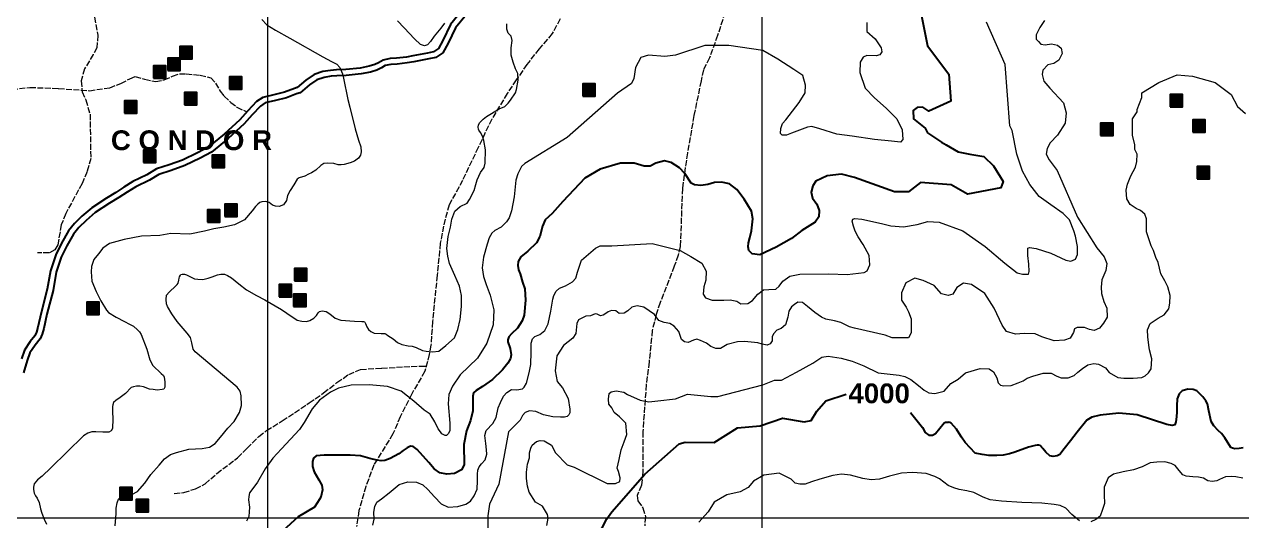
# Model space of a CAD drawing. Header units: metres. Extents: x 405809 to 420020, y 8257398 to 8272141.
# Drawn here: x 409508 to 411970, y 8267994 to 8268999 of the extents above; entities that cross this region are included whole.
import ezdxf

# ---------------------------------------------------------------- set-up
doc = ezdxf.new("R2010")
doc.units = ezdxf.units.M
doc.linetypes.add('ACAD_ISO02W100', pattern=[15, 12, -3])
doc.layers.add('AFIRMADO DOS A MAS VIAS', color=151, linetype='Continuous')
doc.layers.add('VIVIENDAS', color=1, linetype='Continuous')
for name, color, linetype, lineweight in [('CAMINOS1', 7, 'ACAD_ISO02W100', 5), ('COORDENADAS', 30, 'Continuous', 5), ('CURVAS MAESTRAS', 90, 'Continuous', 25), ('CURVAS SECUNDARIS', 46, 'Continuous', 9), ('texto', 7, 'Continuous', 13)]:
    doc.layers.add(name, color=color, linetype=linetype, lineweight=lineweight)
doc.styles.add('CARLOS', font='arialbd.ttf', dxfattribs={"height": 48})

msp = doc.modelspace()

# ---------------------------------------------------------------- hatches: boundary and pattern name
at = {"layer": 'VIVIENDAS'}
for points in [[(409822.5, 8268928.7), (409847.5, 8268928.7), (409847.5, 8268953.7), (409822.5, 8268953.7)], [(409798.3, 8268905), (409823.3, 8268905), (409823.3, 8268930), (409798.3, 8268930)], [(409768.8, 8268889.8), (409793.8, 8268889.8), (409793.8, 8268914.8), (409768.8, 8268914.8)], [(409922.6, 8268867.3), (409947.6, 8268867.3), (409947.6, 8268892.3), (409922.6, 8268892.3)], [(410637.5, 8268853.6), (410662.5, 8268853.6), (410662.5, 8268878.6), (410637.5, 8268878.6)], [(409832, 8268835.7), (409857, 8268835.7), (409857, 8268860.7), (409832, 8268860.7)], [(411825.5, 8268831.5), (411850.5, 8268831.5), (411850.5, 8268856.5), (411825.5, 8268856.5)], [(409710.4, 8268818.6), (409735.4, 8268818.6), (409735.4, 8268843.6), (409710.4, 8268843.6)], [(411871.9, 8268780.2), (411896.9, 8268780.2), (411896.9, 8268805.2), (411871.9, 8268805.2)], [(411685.2, 8268773.5), (411710.2, 8268773.5), (411710.2, 8268798.5), (411685.2, 8268798.5)], [(409748.7, 8268718.8), (409773.7, 8268718.8), (409773.7, 8268743.8), (409748.7, 8268743.8)], [(409887.7, 8268708.6), (409912.7, 8268708.6), (409912.7, 8268733.6), (409887.7, 8268733.6)], [(411880.2, 8268685.9), (411905.2, 8268685.9), (411905.2, 8268710.9), (411880.2, 8268710.9)], [(409913.5, 8268609.9), (409938.5, 8268609.9), (409938.5, 8268634.9), (409913.5, 8268634.9)], [(409878.6, 8268598.5), (409903.6, 8268598.5), (409903.6, 8268623.5), (409878.6, 8268623.5)], [(410054.5, 8268479.8), (410079.5, 8268479.8), (410079.5, 8268504.8), (410054.5, 8268504.8)], [(410023, 8268447.3), (410048, 8268447.3), (410048, 8268472.3), (410023, 8268472.3)], [(409634.4, 8268411.4), (409659.4, 8268411.4), (409659.4, 8268436.4), (409634.4, 8268436.4)], [(410052.6, 8268427.3), (410077.6, 8268427.3), (410077.6, 8268452.3), (410052.6, 8268452.3)], [(409700.8, 8268036), (409725.8, 8268036), (409725.8, 8268061), (409700.8, 8268061)], [(409734.1, 8268012.2), (409759.1, 8268012.2), (409759.1, 8268037.2), (409734.1, 8268037.2)]]:
    msp.add_hatch(color=256, dxfattribs=at).paths.add_polyline_path(points)

# ---------------------------------------------------------------- linework, layer by layer
at = {"layer": 'AFIRMADO DOS A MAS VIAS'}
for points in [[(410393.7, 8269027.4), (410369.6, 8268998.1), (410354.7, 8268966.2), (410345.6, 8268949.7), (410335.6, 8268943), (410323.4, 8268940.6), (410293.6, 8268934.8), (410280.6, 8268932.4), (410260.6, 8268930.1), (410247.9, 8268929.4), (410233.5, 8268926.5), (410224.5, 8268921.1), (410216.7, 8268917.2), (410205.2, 8268913.8), (410187.1, 8268910.2), (410158.1, 8268907.2), (410139.1, 8268906.5), (410126.9, 8268905.5), (410111.5, 8268902.9), (410094, 8268897.3), (410077.1, 8268885.8), (410059.5, 8268871), (410054, 8268869.1), (410034.2, 8268861.1), (410012.8, 8268856), (409990.5, 8268850.7), (409977.6, 8268842.3), (409960.1, 8268823.9), (409943.9, 8268805.6), (409912.1, 8268776.3), (409879.6, 8268750.1), (409858, 8268738.4), (409827.6, 8268724), (409801.1, 8268714.2), (409774.9, 8268706), (409755.5, 8268693.9), (409727.4, 8268680.7), (409709.2, 8268669.1), (409692.6, 8268658.4), (409673.8, 8268647), (409644, 8268627.3), (409624.4, 8268610.3), (409609.4, 8268595.3), (409597, 8268580.8), (409583, 8268556), (409571.2, 8268532.2), (409560.8, 8268500.1), (409554.1, 8268462.7), (409541.6, 8268415), (409535.3, 8268385.8), (409532.5, 8268375.8), (409529.2, 8268368.4), (409519.8, 8268356.7), (409508, 8268339.3), (409501.9, 8268321.9)], [(410402, 8269018.6), (410379.8, 8268991.6), (410365.4, 8268960.8), (410354.7, 8268941.3), (410340.2, 8268931.7), (410325.8, 8268928.8), (410295.8, 8268923), (410282.4, 8268920.5), (410261.7, 8268918.2), (410249.4, 8268917.4), (410237.9, 8268915.1), (410230.3, 8268910.5), (410221.1, 8268905.9), (410208, 8268902.1), (410188.9, 8268898.3), (410159, 8268895.2), (410139.8, 8268894.5), (410128.3, 8268893.6), (410114.3, 8268891.2), (410099.3, 8268886.4), (410084.4, 8268876.2), (410065.5, 8268860.3), (410058.1, 8268857.9), (410037.8, 8268849.7), (410015.6, 8268844.4), (409995.3, 8268839.5), (409985.3, 8268833), (409968.9, 8268815.7), (409952.5, 8268797.2), (409920, 8268767.3), (409886.2, 8268740), (409863.4, 8268727.7), (409832.2, 8268712.9), (409804.9, 8268702.8), (409780, 8268695), (409761.3, 8268683.4), (409733.2, 8268670.1), (409715.6, 8268659), (409698.9, 8268648.2), (409680.2, 8268636.9), (409651.2, 8268617.7), (409632.6, 8268601.5), (409618.2, 8268587.2), (409606.9, 8268573.9), (409593.6, 8268550.4), (409582.3, 8268527.7), (409572.5, 8268497.2), (409565.9, 8268460.1), (409553.3, 8268412.2), (409546.9, 8268382.9), (409543.9, 8268371.8), (409539.6, 8268362), (409529.4, 8268349.6), (409518.9, 8268333.8), (409513.4, 8268318.3), (409506.4, 8268293.6)]]:
    msp.add_lwpolyline(points, dxfattribs=at)
at = {"layer": 'CAMINOS1'}
for points in [[(409649.6, 8269013.2), (409656.4, 8268976.9), (409654.6, 8268951.3), (409647, 8268937.6), (409629.7, 8268908.5), (409622.6, 8268884.1), (409625, 8268862.1), (409632.1, 8268845.6), (409640.7, 8268817), (409642.2, 8268727.2), (409634.8, 8268700.7), (409624.5, 8268676.6), (409591.5, 8268615.8), (409582.6, 8268593.2), (409580.1, 8268578.5), (409575.2, 8268552.4), (409569.3, 8268542.1), (409558.2, 8268536), (409534.4, 8268536)], [(410591.7, 8269009.7), (410575.9, 8268979.9), (410549.4, 8268949.4), (410524.5, 8268917.6), (410503, 8268886.2), (410484.7, 8268858.9), (410453.2, 8268806.5), (410425.9, 8268749.4), (410394.4, 8268682.8), (410367, 8268633.2), (410355.6, 8268590.5), (410349.3, 8268555.8), (410342.9, 8268490.7), (410333.5, 8268397.2), (410330.3, 8268349.4), (410327, 8268330.5), (410317.8, 8268296.4), (410291.7, 8268251), (410268.4, 8268204.5), (410253.4, 8268169.6), (410214.8, 8268106.9), (410198.8, 8268063.6), (410184.6, 8268014.4), (410179.9, 8267982.5)], [(410925.5, 8269023), (410910.3, 8268976.3), (410894, 8268931.1), (410881.8, 8268906.8), (410876.7, 8268884.4), (410862.5, 8268814), (410849.1, 8268738.5), (410839.1, 8268666.7), (410834.6, 8268549.2), (410830.7, 8268531.3), (410822.4, 8268508.9), (410794.2, 8268435.5), (410785.8, 8268411.2), (410778.1, 8268379.2), (410771.7, 8268315.4), (410765.9, 8268269.4), (410759, 8268174.3), (410759, 8268092.4), (410756.3, 8268065.9), (410747.6, 8268045), (410749.1, 8268034.2), (410759.2, 8268019.8), (410764.3, 8268002.4), (410762.8, 8267983.7)], [(409467.9, 8268865.1), (409519.2, 8268871), (409577.1, 8268868.8), (409639.4, 8268864.4), (409680.5, 8268870.3), (409703, 8268878.9), (409720.9, 8268888.7), (409731.9, 8268892.8), (409751, 8268887.6), (409773.5, 8268882.9), (409790.9, 8268886.4), (409807.7, 8268893.9), (409821.6, 8268898.5), (409835.4, 8268898.5), (409863.2, 8268895.7), (409885.1, 8268890.5), (409894.8, 8268879.6), (409903.9, 8268863.7), (409911.9, 8268853.4), (409925.4, 8268840.8), (409937.9, 8268831.2), (409957.9, 8268821.5)], [(409811.1, 8268049.3), (409830.3, 8268051.2), (409854.2, 8268058.5), (409873.5, 8268068.6), (409897.3, 8268089.6), (409939.3, 8268121.6), (409958.3, 8268140.7), (409982.2, 8268164.5), (409997.8, 8268176.3), (410029.5, 8268196.1), (410084.1, 8268232.3), (410113.3, 8268252.7), (410140.2, 8268273.7), (410164.2, 8268290.2), (410188.1, 8268300.1), (410230.7, 8268303), (410310.8, 8268307.1), (410320.7, 8268307.1)]]:
    msp.add_lwpolyline(points, dxfattribs=at)
at = {"layer": 'COORDENADAS'}
for p, q in [((410000, 8271350), (410000, 8257550)), ((411000, 8271350), (411000, 8257550)), ((406200, 8268000), (419600, 8268000))]:
    msp.add_line(p, q, dxfattribs=at)
at = {"layer": 'CURVAS MAESTRAS'}
for points in [[(411315.9, 8269050.4), (411334.9, 8268955.2), (411377.8, 8268898), (411382.3, 8268843.5), (411337.8, 8268823), (411325.3, 8268831.3), (411313.9, 8268830.3), (411305.6, 8268824.6), (411306.3, 8268807.5), (411330.1, 8268788.4), (411334.9, 8268778.9), (411363.5, 8268759.9), (411373, 8268755.1), (411396.8, 8268740.8), (411420.6, 8268736.1), (411449.2, 8268731.3), (411468.3, 8268712.2), (411487.7, 8268680.4), (411483.3, 8268668), (411415.9, 8268655.1), (411382.5, 8268674.1), (411320.6, 8268678.9), (411296.8, 8268659.8), (411268.2, 8268659.8), (411186.9, 8268688.4), (411161.1, 8268695.2), (411132.1, 8268692), (411108.9, 8268681), (411103.1, 8268672.1), (411099.5, 8268658.9), (411102.1, 8268646.8), (411111, 8268634.7), (411115.8, 8268622.1), (411115.3, 8268609), (411107.9, 8268598.4), (411080.5, 8268581.6), (411060, 8268565.5), (411028.5, 8268547.9), (410995.8, 8268532.1), (410979.9, 8268534), (410973.3, 8268541), (410972.2, 8268548.3), (410973, 8268556.7), (410975.2, 8268566.7), (410978.8, 8268581), (410981.6, 8268605.3), (410978.7, 8268620.7), (410964, 8268645.1), (410949.1, 8268664.4), (410934.4, 8268675.7), (410918.2, 8268679.3), (410904, 8268678.6), (410890.2, 8268674.7), (410876.3, 8268672.7), (410863.4, 8268673.7), (410857.1, 8268677.1), (410843.7, 8268696.8), (410833.3, 8268708.2), (410816.2, 8268719), (410802.8, 8268722.1), (410785.2, 8268718), (410773.8, 8268711.8), (410761.7, 8268711.5), (410741.7, 8268717.7), (410713.9, 8268717.7), (410672.4, 8268705.3), (410642, 8268687.2), (410597.3, 8268640.4), (410575.9, 8268615.9), (410561.7, 8268603), (410555.9, 8268590.1), (410550.5, 8268569), (410544, 8268556.7), (410526.2, 8268539.9), (410512.3, 8268527.8), (410506.8, 8268518.5), (410506, 8268510.4), (410507.5, 8268502.1), (410510.7, 8268494), (410515.8, 8268476.7), (410520.4, 8268463.5), (410521.4, 8268440.6), (410519.1, 8268410), (410514.9, 8268398.6), (410505.2, 8268384), (410493.2, 8268372.3), (410487.7, 8268365.9), (410485.9, 8268360.4), (410485.8, 8268355.9), (410490.9, 8268342.3), (410492.6, 8268329.8), (410491.4, 8268322.4), (410485.8, 8268312.7), (410475, 8268299.4), (410455.1, 8268279.9), (410434.8, 8268265.8), (410421.6, 8268257.4), (410416.7, 8268253.1), (410415.1, 8268246.4), (410415.1, 8268216.7), (410410.6, 8268196.9), (410402.5, 8268176.1), (410397.1, 8268148.2), (410397.8, 8268107.3), (410392, 8268096.7), (410378.3, 8268089.8), (410362.7, 8268088.3), (410348.6, 8268091), (410336.9, 8268098.9), (410326.2, 8268111.9), (410302.4, 8268138.1), (410294.3, 8268144.1), (410288.9, 8268144.7), (410282.3, 8268141.7), (410274.2, 8268136.3), (410265.2, 8268129.4), (410247.7, 8268120.1), (410237.2, 8268115.6), (410229.7, 8268115.2), (410220.7, 8268116.8), (410206.7, 8268120.2), (410187.9, 8268125.1), (410167.1, 8268126.6), (410114.5, 8268126.9), (410098.2, 8268125.5), (410092.8, 8268120.6), (410090.4, 8268114.1), (410090.4, 8268103.6), (410093.8, 8268092.7), (410103.3, 8268076.6), (410109.4, 8268065.7), (410110.9, 8268056.2), (410107.5, 8268041.5), (410100.9, 8268031), (410094.7, 8268021.5), (410061.6, 8268001.7), (410030.6, 8267973.4)], [(410667.6, 8267961.5), (410686.1, 8267997.5), (410696.6, 8268012), (410763.3, 8268088.3), (410832.3, 8268149.5), (410844.9, 8268153), (410903.5, 8268152.5), (410950.5, 8268182.3), (410996.6, 8268185.9), (411041.6, 8268201.6), (411085.1, 8268194.1), (411099.3, 8268197.1), (411110.9, 8268215.8), (411129, 8268236.6), (411170.1, 8268250.1)], [(411973.5, 8268141.2), (411965.1, 8268140.3), (411956.6, 8268139.8), (411951.8, 8268140.6), (411948.5, 8268142.4), (411936.6, 8268161.5), (411929.7, 8268170.5), (411923, 8268176.9), (411914, 8268186.1), (411908.8, 8268194.5), (411903.9, 8268216.1), (411901.5, 8268230.5), (411898.1, 8268236.6), (411892, 8268245), (411885, 8268251.4), (411879.5, 8268256.9), (411872.3, 8268259.5), (411861.5, 8268260.3), (411850, 8268256.6), (411844.2, 8268250.5), (411839.8, 8268240.4), (411839.3, 8268226.5), (411839.3, 8268214.1), (411838.6, 8268204), (411837.3, 8268193.9), (411835, 8268188), (411829.8, 8268186.7), (411819.3, 8268188.7), (411759.4, 8268208.4), (411721.8, 8268211.7), (411684.2, 8268207.6), (411667.6, 8268203.9), (411657.3, 8268197.7), (411637.8, 8268173.3), (411624.5, 8268155.4), (411611.2, 8268139.2), (411602.9, 8268128.1), (411597.5, 8268125.2), (411588.8, 8268123.9), (411582.1, 8268125.6), (411574.6, 8268133), (411568.4, 8268140), (411566.4, 8268142), (411564.4, 8268144.6), (411562.7, 8268146.3), (411560.4, 8268147.2), (411556.6, 8268147.2), (411552.4, 8268146.3), (411538.9, 8268142.8), (411511.6, 8268132.6), (411500.5, 8268129.6), (411488.3, 8268126.6), (411474.9, 8268126), (411459.2, 8268126.2), (411445.5, 8268128.3), (411431, 8268130.9), (411410.9, 8268152.3), (411403.5, 8268163.4), (411399.3, 8268170.8), (411393.9, 8268179), (411388.3, 8268185.4), (411382.9, 8268191.4), (411380.2, 8268192.9), (411377, 8268193.6), (411377.1, 8268193.6)], [(411300.5, 8268213.1), (411324.6, 8268182.6), (411330.4, 8268172.3), (411337.9, 8268167.3), (411345.3, 8268167.2), (411351.1, 8268170.5), (411368.6, 8268191.8), (411371.6, 8268193.2), (411374.1, 8268193.7), (411377.1, 8268193.6), (411377.1, 8268193.6)]]:
    msp.add_lwpolyline(points, dxfattribs=at)
at = {"layer": 'CURVAS SECUNDARIS'}
for points in [[(409988.3, 8269008.7), (409998.2, 8268997.7), (410015.7, 8268987), (410044.8, 8268970.6), (410111.8, 8268932.8), (410129.3, 8268923.8), (410140.2, 8268918.1), (410146.2, 8268911.4), (410151.2, 8268898.8), (410153.6, 8268889.6), (410162.3, 8268846.3), (410166.4, 8268831.3), (410176.8, 8268787.4), (410183.9, 8268764), (410188.8, 8268750.6), (410189.5, 8268740.7), (410187.9, 8268733.7), (410183.6, 8268727.6), (410175.6, 8268721.9), (410166.7, 8268718.6), (410154.6, 8268714.8), (410148.6, 8268714.1), (410142.9, 8268714.6), (410133.6, 8268716.8), (410121.5, 8268717.6), (410113.8, 8268717.2), (410107.6, 8268712.7), (410097.2, 8268703.6), (410088.5, 8268697.8), (410082.6, 8268695.7), (410075.2, 8268691.6), (410063.6, 8268688.3), (410059.5, 8268685.4), (410052.8, 8268673.8), (410045.4, 8268662.7), (410040.3, 8268652.1), (410038, 8268642.3), (410031.9, 8268633.6), (410023.1, 8268630.3), (410016, 8268631), (410009.7, 8268632.8), (410002.8, 8268637.9), (409995.5, 8268640.4), (409988.5, 8268639.7), (409984.2, 8268637.9), (409980.3, 8268634.7), (409975.6, 8268629.8), (409968.7, 8268621.1), (409953.4, 8268603.1), (409933, 8268592.9), (409911.3, 8268588.2), (409891, 8268585), (409872, 8268579.9), (409842.5, 8268574.3), (409804.4, 8268575.2), (409782, 8268571.5), (409744.8, 8268569.7), (409709.4, 8268563.2), (409680.2, 8268555.1), (409666.9, 8268545.8), (409657.7, 8268534.1), (409648.5, 8268523), (409643.7, 8268508.3), (409643.1, 8268497.9), (409644.6, 8268479.2), (409653.3, 8268458.1), (409662.5, 8268438.8), (409673.9, 8268420.1), (409678, 8268415.5), (409693.6, 8268405.7), (409710.7, 8268397.1), (409720.6, 8268392.1), (409728.8, 8268387.6), (409736.8, 8268380.7), (409740.9, 8268376.6), (409743.9, 8268370.7), (409755.4, 8268341), (409761.9, 8268319.4), (409767.9, 8268308.5), (409784.3, 8268292.2), (409789.6, 8268287.9), (409790.8, 8268284.6), (409791.7, 8268274.8), (409791.7, 8268264.5), (409790, 8268260.3), (409786.6, 8268259.7), (409776.6, 8268258.5), (409768.2, 8268259.4), (409760.7, 8268260.5), (409748.7, 8268264.7), (409741.4, 8268266.6), (409735, 8268266.6), (409728.9, 8268265.2), (409723.7, 8268263.4), (409712.2, 8268251.3), (409701.9, 8268243.1), (409692.6, 8268237.5), (409688.2, 8268233.1), (409686.5, 8268228.7), (409686.2, 8268224.9), (409686.4, 8268214.5), (409686.8, 8268200.2), (409686.1, 8268180.9), (409683.6, 8268176), (409679, 8268173.5), (409666.7, 8268173.5), (409652.7, 8268174.2), (409644.2, 8268174.2), (409636.1, 8268171.4), (409627.4, 8268165.7), (409561.3, 8268100.8), (409544.1, 8268084.4), (409534.7, 8268076.8), (409527.6, 8268068.7), (409526.1, 8268062.1), (409526, 8268057.2), (409527.4, 8268049.6), (409530.4, 8268044.4), (409534, 8268039.7), (409537.9, 8268031.1), (409540.6, 8268018.2), (409543.1, 8268009.5), (409547.7, 8267996.9), (409552.4, 8267986.7)], [(411212.2, 8269002.5), (411212.2, 8268984.2), (411229.2, 8268969.1), (411236.1, 8268958.9), (411241.2, 8268950.8), (411242.2, 8268943.3), (411238.7, 8268936.7), (411231.1, 8268935.2), (411211.9, 8268935.7), (411204.8, 8268932.3), (411198.5, 8268922.4), (411198.1, 8268901.2), (411208.5, 8268869.6), (411227.9, 8268849.6), (411251.4, 8268828.9), (411272.7, 8268807.6), (411283.7, 8268785), (411285, 8268765.6), (411280.5, 8268760.4), (411262.4, 8268762.4), (411227.5, 8268765.6), (411182.8, 8268772.1), (411151.2, 8268776.1), (411117.2, 8268787.2), (411100.9, 8268791.8), (411092.4, 8268790.5), (411059.8, 8268778.7), (411049.8, 8268774.1), (411041, 8268774.1), (411037.8, 8268778), (411038.1, 8268788), (411041.7, 8268798), (411048.5, 8268805.5), (411075.4, 8268840.4), (411087.3, 8268860.3), (411088.1, 8268875.5), (411082.4, 8268895.4), (411064.7, 8268907.3), (411032.1, 8268928), (411001.5, 8268945.6), (410932.7, 8268955.8), (410884.3, 8268955.8), (410825.2, 8268936.6), (410803.3, 8268933.3), (410770.8, 8268936.6), (410754.9, 8268931.3), (410744.3, 8268911.4), (410741, 8268888.9), (410735.8, 8268878.7), (410707.8, 8268859.6), (410606.1, 8268769.4), (410520.4, 8268717), (410513.8, 8268710.8), (410505.9, 8268696), (410501.9, 8268683.6), (410498.5, 8268649.5), (410493.4, 8268621.3), (410488.9, 8268607.2), (410483.3, 8268598.7), (410472.5, 8268588), (410459.5, 8268581.2), (410453.3, 8268576.1), (410448.2, 8268566.6), (410444.2, 8268553.9), (410436.7, 8268527.7), (410434.2, 8268505.7), (410436.7, 8268488.6), (410442.2, 8268472.1), (410450.4, 8268450.7), (410457.6, 8268420.6), (410456.2, 8268390.5), (410443.3, 8268353.3), (410424.6, 8268323.1), (410389.8, 8268289), (410373.8, 8268266.3), (410366.5, 8268249.3), (410365.1, 8268230.6), (410368.6, 8268191.6), (410368.6, 8268176), (410365.4, 8268170.1), (410362, 8268166.6), (410359.2, 8268166.3), (410352.6, 8268169.8), (410349.5, 8268173.6), (410344.9, 8268180.3), (410337.9, 8268194.3), (410328.8, 8268209.7), (410316.8, 8268218.1), (410295.8, 8268236.3), (410270, 8268255.9), (410242.7, 8268265.6), (410205.6, 8268269.1), (410168.9, 8268268.3), (410143.1, 8268262), (410127, 8268254.3), (410104.6, 8268238.3), (410089.9, 8268220.8), (410073.8, 8268192.9), (410064.6, 8268178.7), (410028.2, 8268139.5), (410010.7, 8268120.7), (409995.3, 8268099), (409979.5, 8268072.3), (409972.1, 8268061.6), (409963.6, 8268050.3), (409961.7, 8268042.7), (409961.5, 8268036.3), (409963.4, 8268021.4), (409962, 8268002.4), (409957.1, 8267992.9)], [(410213, 8267985.1), (410215.3, 8267997), (410214.7, 8268011.3), (410217, 8268022.6), (410220.8, 8268031.3), (410230.1, 8268038.5), (410245.5, 8268050.2), (410266.2, 8268067.3), (410283.3, 8268072.9), (410300.9, 8268071.9), (410314, 8268066.7), (410323.8, 8268056.9), (410337.8, 8268042.4), (410351.3, 8268027.9), (410365.3, 8268021.7), (410384.5, 8268022.8), (410401, 8268027.4), (410410.4, 8268033.6), (410417.6, 8268044.5), (410423.8, 8268057.9), (410424.4, 8268074.5), (410424.6, 8268088.1), (410424.9, 8268096.4), (410427.8, 8268103.4), (410432.9, 8268109.4), (410439.9, 8268117.4), (410443.4, 8268128.8), (410443, 8268137.3), (410441.1, 8268150.1), (410439.2, 8268166.2), (410442.4, 8268176.4), (410455.8, 8268190.5), (410462.3, 8268202.7), (410466.2, 8268222.2), (410470.9, 8268233.3), (410477.1, 8268246.2), (410483.8, 8268253.5), (410493.1, 8268259.5), (410504.1, 8268259.2), (410515.3, 8268261.2), (410518.9, 8268264.5), (410523.7, 8268272.6), (410529, 8268293.2), (410532.6, 8268310.3), (410532.9, 8268335.3), (410533.2, 8268353.2), (410536, 8268362.1), (410540.2, 8268366.6), (410550.6, 8268370.8), (410560.8, 8268379.2), (410567.6, 8268392.2), (410573.2, 8268418.1), (410577, 8268442.3), (410578.8, 8268449.8), (410583.9, 8268458.4), (410590.7, 8268464.8), (410602.4, 8268469.4), (410616.5, 8268477.4), (410623.4, 8268484.6), (410627, 8268496.8), (410634.7, 8268521.7), (410663.3, 8268545.5), (410672.8, 8268550.3), (410687.1, 8268550.3), (410696.6, 8268550.3), (410777.6, 8268555.1), (410834.8, 8268540.8), (410856.4, 8268528.9), (410878.3, 8268515.1), (410886.9, 8268499), (410886.4, 8268480.9), (410882.1, 8268467.6), (410881.2, 8268452.4), (410885.5, 8268445.3), (410899.3, 8268440.1), (410923, 8268440.1), (410936, 8268440.9), (410949.4, 8268438.1), (410957, 8268433.3), (410971.7, 8268433.8), (410980.8, 8268439.5), (410991.7, 8268452.3), (411003.1, 8268461.4), (411013.6, 8268462.3), (411028, 8268462.8), (411034.7, 8268469), (411042.3, 8268479), (411056.6, 8268488.9), (411076.5, 8268493.2), (411135.2, 8268493.7), (411172.3, 8268492.3), (411206.5, 8268496.2), (411213, 8268500.1), (411218.5, 8268511.6), (411216.8, 8268530.7), (411204.9, 8268553.2), (411194.7, 8268568.9), (411188.3, 8268580.1), (411184.9, 8268590.3), (411182.7, 8268600.5), (411183.7, 8268604.2), (411187.7, 8268605.5), (411202.1, 8268604.2), (411241.6, 8268595.3), (411260.8, 8268591.1), (411286.5, 8268589), (411314, 8268593.3), (411335.5, 8268599.3), (411358.2, 8268598), (411406.3, 8268580.8), (411451.6, 8268549), (411491.5, 8268515.6), (411516.1, 8268495.8), (411527.3, 8268492.8), (411538.9, 8268492.8), (411540.6, 8268498.4), (411539.7, 8268513.4), (411537.6, 8268530.5), (411537.6, 8268545.5), (411541.5, 8268547), (411554.6, 8268544.9), (411584.6, 8268535.6), (411614.6, 8268521.4), (411624.9, 8268519.5), (411634.2, 8268523.4), (411638.5, 8268533.1), (411638.1, 8268549.2), (411634.2, 8268570.2), (411631.2, 8268580.5), (411622.4, 8268602.9), (411609.3, 8268615.6), (411584.1, 8268633.1), (411560.7, 8268650.3), (411542, 8268674.4), (411527.2, 8268701.7), (411515.9, 8268736.1), (411506.4, 8268783.7), (411501.6, 8268793.2), (411492.1, 8268917.1), (411454, 8269002.8)], [(410358.1, 8269001), (410350.1, 8268991.1), (410336.6, 8268975), (410329.4, 8268964.1), (410323.1, 8268956.9), (410317.4, 8268955.3), (410309.1, 8268957.9), (410297.2, 8268969.3), (410276, 8268991.6), (410262.9, 8269005.6)], [(411571.9, 8269006.4), (411562.3, 8268992.2), (411554.7, 8268977.4), (411555, 8268969), (411559.2, 8268963.7), (411564.1, 8268958.8), (411572.8, 8268957), (411585.8, 8268959.1), (411597.9, 8268956.4), (411605.5, 8268950.5), (411607.3, 8268939.8), (411600.6, 8268926.4), (411590.7, 8268919.7), (411578.1, 8268917), (411568.3, 8268905.8), (411567.1, 8268897), (411570.3, 8268883.5), (411582.1, 8268869.2), (411610.3, 8268839.7), (411615.2, 8268819.9), (411613.1, 8268798.8), (411597.6, 8268774.2), (411582.8, 8268758.7), (411576.9, 8268747.1), (411575.1, 8268736.2), (411580.8, 8268724.6), (411597.4, 8268702.7), (411638.2, 8268608.5), (411677.2, 8268546.3), (411692.4, 8268528.4), (411697.5, 8268514.9), (411695.7, 8268500.5), (411687.3, 8268481.5), (411686.1, 8268466.8), (411687.1, 8268453.6), (411691.7, 8268437.5), (411697.8, 8268424.1), (411698.5, 8268406.1), (411691.2, 8268393.9), (411682.7, 8268383.7), (411672.3, 8268379.3), (411662.9, 8268380.9), (411652.7, 8268385.4), (411638, 8268385.2), (411632.1, 8268382.4), (411630.1, 8268375), (411623.5, 8268363.4), (411612.3, 8268359.6), (411591.3, 8268358.3), (411566.2, 8268365.9), (411552.9, 8268372.6), (411530.4, 8268373.1), (411513, 8268371.6), (411494.5, 8268376.7), (411485.8, 8268389.5), (411469.5, 8268424.3), (411450.6, 8268454.1), (411423.6, 8268471.8), (411407.9, 8268474.6), (411394.2, 8268465.8), (411386.1, 8268452.5), (411376.9, 8268449.7), (411363.1, 8268453), (411348.5, 8268470), (411325.8, 8268480.5), (411309.6, 8268484.6), (411290.9, 8268475.7), (411282.5, 8268455), (411282.5, 8268440.7), (411292, 8268426.4), (411296.8, 8268416.9), (411301.6, 8268402.6), (411301.6, 8268374), (411296.8, 8268364.5), (411263.5, 8268364.5), (411249.2, 8268369.3), (411187.2, 8268383.6), (411177.1, 8268386.6), (411159.8, 8268395.4), (411147, 8268398.6), (411129.3, 8268401.7), (411120.3, 8268406), (411106.9, 8268415.5), (411092.3, 8268427.6), (411082.1, 8268435.5), (411072.3, 8268436.3), (411065.6, 8268431.9), (411060.1, 8268427.2), (411054.6, 8268418.2), (411052.6, 8268406.1), (411047.8, 8268390.7), (411038.8, 8268382.9), (411030.2, 8268379.7), (411023.1, 8268372.6), (411020.7, 8268366.4), (411020.7, 8268358.1), (411016.8, 8268351.8), (411010.5, 8268349.5), (411000.7, 8268351.5), (410991.6, 8268354.2), (410964.4, 8268356.6), (410950.3, 8268355.8), (410929.4, 8268350.6), (410916, 8268342.4), (410907, 8268342.4), (410896.8, 8268346.3), (410887.7, 8268353.4), (410875.5, 8268358.9), (410868.4, 8268361.7), (410861.8, 8268359.7), (410850.8, 8268354.6), (410843.3, 8268355.8), (410837, 8268360.5), (410831.9, 8268376.9), (410822.5, 8268387.9), (410813.4, 8268393.4), (410802.1, 8268395), (410791.5, 8268399.3), (410782.4, 8268411.5), (410760.8, 8268426.5), (410747.5, 8268429.2), (410737, 8268426.1), (410728.6, 8268418.8), (410721.3, 8268413.9), (410711.2, 8268413.6), (410704.2, 8268418.8), (410695.9, 8268419.2), (410688.9, 8268417.1), (410684, 8268413.6), (410679.1, 8268410.1), (410673.2, 8268408.4), (410666.6, 8268411.8), (410662.4, 8268412.5), (410653.3, 8268408.4), (410643.4, 8268407.7), (410629, 8268400.9), (410625.2, 8268392.9), (410624, 8268379.6), (410623.7, 8268372.8), (410617.2, 8268363.2), (410598.6, 8268348.9), (410584.7, 8268327.7), (410581.8, 8268297.7), (410585.7, 8268275.9), (410596.6, 8268263.1), (410608.1, 8268241.4), (410611.6, 8268219.6), (410611.6, 8268212.3), (410609.5, 8268208), (410605.7, 8268205.2), (410600.4, 8268203.7), (410592.4, 8268203.7), (410576.7, 8268204.1), (410558, 8268208.4), (410542.3, 8268215.4), (410529.9, 8268216.4), (410521.3, 8268213.1), (410515.6, 8268207.3), (410510.9, 8268197.8), (410487.1, 8268174), (410467.5, 8268068.2), (410449, 8268027.7), (410445.4, 8268003.9), (410445.2, 8267978.6)], [(409691.6, 8267983.5), (409693.5, 8268008.9), (409693.5, 8268019.2), (409695.8, 8268030.4), (409698.5, 8268037.6), (409703, 8268041.6), (409715.1, 8268043.4), (409725.4, 8268047.4), (409736.6, 8268053.3), (409751.4, 8268070.3), (409763.5, 8268087.3), (409780.6, 8268106.4), (409791.4, 8268119.3), (409803.5, 8268127.9), (409815.6, 8268132.3), (409840.7, 8268139), (409867.2, 8268140.4), (409882.4, 8268142.6), (409893.6, 8268150.2), (409904.8, 8268162.8), (409919.5, 8268181.6), (409932.1, 8268194.6), (409943.2, 8268213.2), (409947.1, 8268227.4), (409946.4, 8268246.5), (409944.2, 8268255.9), (409938, 8268264.3), (409853.6, 8268335.9), (409849, 8268341.3), (409846.7, 8268353.8), (409843.6, 8268364.8), (409837.1, 8268373.6), (409816.9, 8268397.3), (409806, 8268412.6), (409797.6, 8268427.4), (409795.5, 8268433.2), (409794.8, 8268441.5), (409795.7, 8268450.3), (409800.8, 8268456.9), (409814.1, 8268469.2), (409817.1, 8268472.1), (409818.9, 8268475), (409820.3, 8268480.6), (409821.1, 8268484.9), (409821.8, 8268487.3), (409823.5, 8268490.7), (409824.7, 8268492.3), (409827.1, 8268493), (409831.7, 8268493.3), (409835.9, 8268492), (409841.1, 8268489), (409846.5, 8268486), (409851.9, 8268483.3), (409858.7, 8268482.7), (409869.1, 8268482.3), (409879.8, 8268484.6), (409887.9, 8268487.4), (409898.4, 8268491.6), (409905.5, 8268492.9), (409912.6, 8268492.7), (409918.9, 8268490.6), (409927, 8268485.5), (409941.9, 8268473.4), (409957.1, 8268461.4), (409977.3, 8268449.8), (409994, 8268441), (410028, 8268421.5), (410049.7, 8268407), (410054.8, 8268403), (410059.5, 8268400), (410068.9, 8268397.7), (410078.6, 8268397.3), (410085.6, 8268399.4), (410093.4, 8268403.7), (410098.7, 8268409.4), (410102.1, 8268415.1), (410105, 8268417.3), (410110.5, 8268418.5), (410118.2, 8268417.3), (410125.5, 8268413), (410136.4, 8268404.1), (410148, 8268399.8), (410176, 8268397.6), (410190.3, 8268397.5), (410193.9, 8268397), (410196, 8268396.3), (410196.6, 8268395.6), (410197.7, 8268393.4), (410200.4, 8268386.2), (410204.1, 8268381.1), (410208.6, 8268376.7), (410215.2, 8268373.3), (410229.9, 8268372.8), (410236.9, 8268372.7), (410239.8, 8268371.8), (410243.4, 8268369.2), (410253.8, 8268361.9), (410262.8, 8268354.4), (410271.7, 8268350.7), (410284.3, 8268348.3), (410292.2, 8268347.3), (410300.7, 8268344.9), (410313, 8268338.8), (410320.5, 8268337.1), (410333.5, 8268335.7), (410346.5, 8268337.4), (410360.8, 8268348.4), (410377.9, 8268363.9), (410384.5, 8268381.3), (410389.6, 8268401.6), (410392.3, 8268427.9), (410392.3, 8268450.1), (410388.4, 8268468.7), (410378.7, 8268490.5), (410368.2, 8268514.5), (410364.3, 8268529.5), (410362.7, 8268545.3), (410365.5, 8268569.3), (410369.7, 8268588.3), (410372.5, 8268604.4), (410378.7, 8268620.6), (410389.5, 8268630.3), (410403.9, 8268636.9), (410408.6, 8268644.4), (410417.5, 8268662.3), (410421.4, 8268674.6), (410424.1, 8268684.3), (410430.7, 8268698.7), (410438.1, 8268709.1), (410440.2, 8268717.4), (410440.6, 8268744.9), (410437.5, 8268763.3), (410434.4, 8268772.3), (410430.4, 8268780.1), (410426.9, 8268784.8), (410426.5, 8268786.4), (410425.9, 8268790.6), (410426.7, 8268795.1), (410429.5, 8268799.9), (410436.3, 8268807), (410442.6, 8268812.4), (410468.3, 8268827.5), (410479.5, 8268832.5), (410486.8, 8268839.2), (410491.3, 8268845.1), (410501.3, 8268860.1), (410503.6, 8268866.7), (410506.8, 8268885.9), (410506.4, 8268898.9), (410501.7, 8268908.7), (410496.8, 8268921.8), (410492.8, 8268936.2), (410492.8, 8268951.4), (410494.4, 8268965.9), (410492.8, 8268974.5), (410486.8, 8268980.5), (410483.7, 8268988.8), (410483.7, 8268999.6)], [(410565.1, 8267984), (410567.5, 8267999.3), (410565.9, 8268006.5), (410556.3, 8268023.8), (410541.8, 8268031.4), (410529.1, 8268051.8), (410525.9, 8268063.8), (410524, 8268079.5), (410524, 8268092.2), (410525.9, 8268108.6), (410529.6, 8268121.3), (410529.9, 8268131.2), (410532.4, 8268140.6), (410535.4, 8268146.7), (410544, 8268154.1), (410551.2, 8268156.6), (410559.4, 8268155.6), (410574.4, 8268147), (410582.3, 8268131.1), (410606.1, 8268107.3), (410620.4, 8268102.5), (410687.1, 8268069.2), (410694.5, 8268069.5), (410703.4, 8268069.5), (410712.4, 8268073.1), (410712.9, 8268081), (410709.7, 8268093.5), (410707.1, 8268100.3), (410711.4, 8268118.1), (410715.5, 8268137.5), (410721.4, 8268153.4), (410726.7, 8268168.8), (410724.9, 8268191.2), (410711.9, 8268204.1), (410701.3, 8268213), (410696.6, 8268222.4), (410690.1, 8268230.1), (410689.5, 8268240.1), (410690.7, 8268251.3), (410694.8, 8268254.8), (410705.4, 8268256.6), (410720.8, 8268254.2), (410727.9, 8268249.5), (410753.9, 8268238.1), (410771.2, 8268234.4), (410789.2, 8268236.6), (410825.2, 8268240.7), (410849.1, 8268250.2), (410896.7, 8268245.4), (410911, 8268245.4), (411001.5, 8268269.3), (411025.3, 8268278.8), (411034.8, 8268278.8), (411039.6, 8268278.8), (411070, 8268294.7), (411102.9, 8268312.8), (411121.1, 8268324.9), (411133.8, 8268326.9), (411160, 8268322.9), (411182.5, 8268316.9), (411206.3, 8268307.4), (411215.8, 8268302.6), (411225.4, 8268297.8), (411234.9, 8268293.1), (411277.7, 8268288.3), (411289.2, 8268286), (411301.2, 8268280), (411316.9, 8268267.4), (411328.3, 8268258.4), (411337.3, 8268253), (411349.9, 8268251.2), (411368.5, 8268256), (411382.3, 8268271.6), (411396.8, 8268280.6), (411411.8, 8268293.2), (411441.4, 8268302.2), (411459.4, 8268301.6), (411468.4, 8268295.6), (411475, 8268283), (411478, 8268272.8), (411482.8, 8268268.1), (411489.6, 8268267.3), (411504.4, 8268267.7), (411518, 8268273.2), (411528.6, 8268277.4), (411536.6, 8268282.5), (411548, 8268286.7), (411569.2, 8268292.6), (411585.3, 8268292.6), (411596.7, 8268286.3), (411605.2, 8268283.3), (411619.6, 8268282.9), (411631.9, 8268288.1), (411639.1, 8268294.5), (411648.5, 8268302.1), (411659.1, 8268309.6), (411671.3, 8268312.3), (411680.7, 8268311.1), (411695.1, 8268303.6), (411702.7, 8268294.1), (411719.9, 8268284.1), (411732.4, 8268282.2), (411751.1, 8268282.2), (411768.7, 8268284.1), (411775.4, 8268287.5), (411782.3, 8268293.4), (411787.7, 8268301.7), (411788.7, 8268321.4), (411784, 8268339.7), (411782.7, 8268349.5), (411780.6, 8268365.9), (411780.2, 8268380.3), (411785.7, 8268393.1), (411801.5, 8268404.2), (411813.9, 8268411), (411823.4, 8268422.7), (411825.1, 8268434.6), (411825.9, 8268449.6), (411820.8, 8268467.5), (411814.8, 8268479.4), (411807.2, 8268493.5), (411801.7, 8268516.9), (411796.9, 8268526.5), (411792.2, 8268540.8), (411787.4, 8268550.3), (411782.6, 8268564.6), (411777.9, 8268578.9), (411777.9, 8268593.2), (411778, 8268604.9), (411774.9, 8268614.3), (411765.9, 8268622.1), (411756.9, 8268625.9), (411744.8, 8268634.1), (411738.3, 8268645.3), (411737.1, 8268662.9), (411739.6, 8268675.1), (411746.1, 8268691.9), (411756, 8268709.5), (411758.2, 8268721.1), (411758.8, 8268736.1), (411754.1, 8268745.6), (411754.1, 8268755.1), (411749.3, 8268774.2), (411749.3, 8268807.5), (411758.8, 8268821.8), (411758.8, 8268826.6), (411768.4, 8268850.4), (411768.4, 8268859.9), (411802.9, 8268880.7), (411839.9, 8268896.3), (411871.2, 8268893.5), (411916.8, 8268880.7), (411949.5, 8268856.5), (411962.3, 8268832.4), (411978, 8268818.2)], [(411642.1, 8267993.7), (411627, 8268006.8), (411614.7, 8268019.1), (411603, 8268025.1), (411590.9, 8268026.7), (411566.2, 8268029.6), (411525.5, 8268030.9), (411484.5, 8268033.8), (411461.8, 8268036.4), (411447.8, 8268041.6), (411428.4, 8268051.1), (411414.8, 8268054.7), (411398.8, 8268057.3), (411388.4, 8268060.5), (411376.7, 8268065.4), (411359.5, 8268078.7), (411349.7, 8268083.6), (411331.9, 8268089.5), (411304.4, 8268091.3), (411282.6, 8268090.1), (411258.3, 8268084.1), (411238, 8268078), (411220.8, 8268076.8), (411204.4, 8268079.2), (411179.2, 8268086.5), (411160.8, 8268088), (411143.5, 8268085.6), (411117.1, 8268078), (411099.9, 8268072.6), (411087.5, 8268068.3), (411076.9, 8268068.3), (411067.2, 8268069.8), (411059.3, 8268078.2), (411034.6, 8268090), (411004.1, 8268086.3), (410983, 8268074.3), (410971.9, 8268061.4), (410956.1, 8268052.3), (410929.2, 8268046.7), (410903.1, 8268031.3), (410891.5, 8268012), (410872.1, 8267990.8)], [(411972.9, 8268080.3), (411959, 8268083), (411950.2, 8268083.8), (411937.6, 8268082.8), (411925.5, 8268077.2), (411919.9, 8268074.6), (411911, 8268073.4), (411902.1, 8268074.8), (411893, 8268079.8), (411883.1, 8268081.9), (411871.6, 8268082.9), (411858.5, 8268084.5), (411851.7, 8268086.9), (411844.1, 8268095.4), (411835.8, 8268105.5), (411828, 8268109.7), (411814.9, 8268112.9), (411798.9, 8268112.7), (411785.2, 8268110.9), (411769, 8268102.9), (411751.9, 8268096.9), (411731, 8268092.8), (411711, 8268088.3), (411700.7, 8268080.9), (411692.1, 8268062.1), (411692.5, 8268046.1), (411693.3, 8268028.9), (411689.2, 8268016.6), (411684.3, 8268003.1), (411675.7, 8267996.2), (411665.5, 8267991.7)]]:
    msp.add_lwpolyline(points, dxfattribs=at)
at = {"layer": 'VIVIENDAS'}
for points in [[(409822.5, 8268928.7), (409847.5, 8268928.7), (409847.5, 8268953.7), (409822.5, 8268953.7)], [(409798.3, 8268905), (409823.3, 8268905), (409823.3, 8268930), (409798.3, 8268930)], [(409768.8, 8268889.8), (409793.8, 8268889.8), (409793.8, 8268914.8), (409768.8, 8268914.8)], [(409922.6, 8268867.3), (409947.6, 8268867.3), (409947.6, 8268892.3), (409922.6, 8268892.3)], [(410637.5, 8268853.6), (410662.5, 8268853.6), (410662.5, 8268878.6), (410637.5, 8268878.6)], [(409832, 8268835.7), (409857, 8268835.7), (409857, 8268860.7), (409832, 8268860.7)], [(411825.5, 8268831.5), (411850.5, 8268831.5), (411850.5, 8268856.5), (411825.5, 8268856.5)], [(409710.4, 8268818.6), (409735.4, 8268818.6), (409735.4, 8268843.6), (409710.4, 8268843.6)], [(411871.9, 8268780.2), (411896.9, 8268780.2), (411896.9, 8268805.2), (411871.9, 8268805.2)], [(411685.2, 8268773.5), (411710.2, 8268773.5), (411710.2, 8268798.5), (411685.2, 8268798.5)], [(409748.7, 8268718.8), (409773.7, 8268718.8), (409773.7, 8268743.8), (409748.7, 8268743.8)], [(409887.7, 8268708.6), (409912.7, 8268708.6), (409912.7, 8268733.6), (409887.7, 8268733.6)], [(411880.2, 8268685.9), (411905.2, 8268685.9), (411905.2, 8268710.9), (411880.2, 8268710.9)], [(409913.5, 8268609.9), (409938.5, 8268609.9), (409938.5, 8268634.9), (409913.5, 8268634.9)], [(409878.6, 8268598.5), (409903.6, 8268598.5), (409903.6, 8268623.5), (409878.6, 8268623.5)], [(410054.5, 8268479.8), (410079.5, 8268479.8), (410079.5, 8268504.8), (410054.5, 8268504.8)], [(410023, 8268447.3), (410048, 8268447.3), (410048, 8268472.3), (410023, 8268472.3)], [(409634.4, 8268411.4), (409659.4, 8268411.4), (409659.4, 8268436.4), (409634.4, 8268436.4)], [(410052.6, 8268427.3), (410077.6, 8268427.3), (410077.6, 8268452.3), (410052.6, 8268452.3)], [(409700.8, 8268036), (409725.8, 8268036), (409725.8, 8268061), (409700.8, 8268061)], [(409734.1, 8268012.2), (409759.1, 8268012.2), (409759.1, 8268037.2), (409734.1, 8268037.2)]]:
    msp.add_lwpolyline(points, close=True, dxfattribs=at)

# ---------------------------------------------------------------- texts
at = {"layer": 'texto', "style": 'CARLOS'}
for s, p in [('C O N D O R', (409682.9, 8268744.1)), ('4000', (411175, 8268231.8))]:
    msp.add_text(s, height=40, dxfattribs=at).set_placement(p)

doc.saveas('drawing.dxf')
